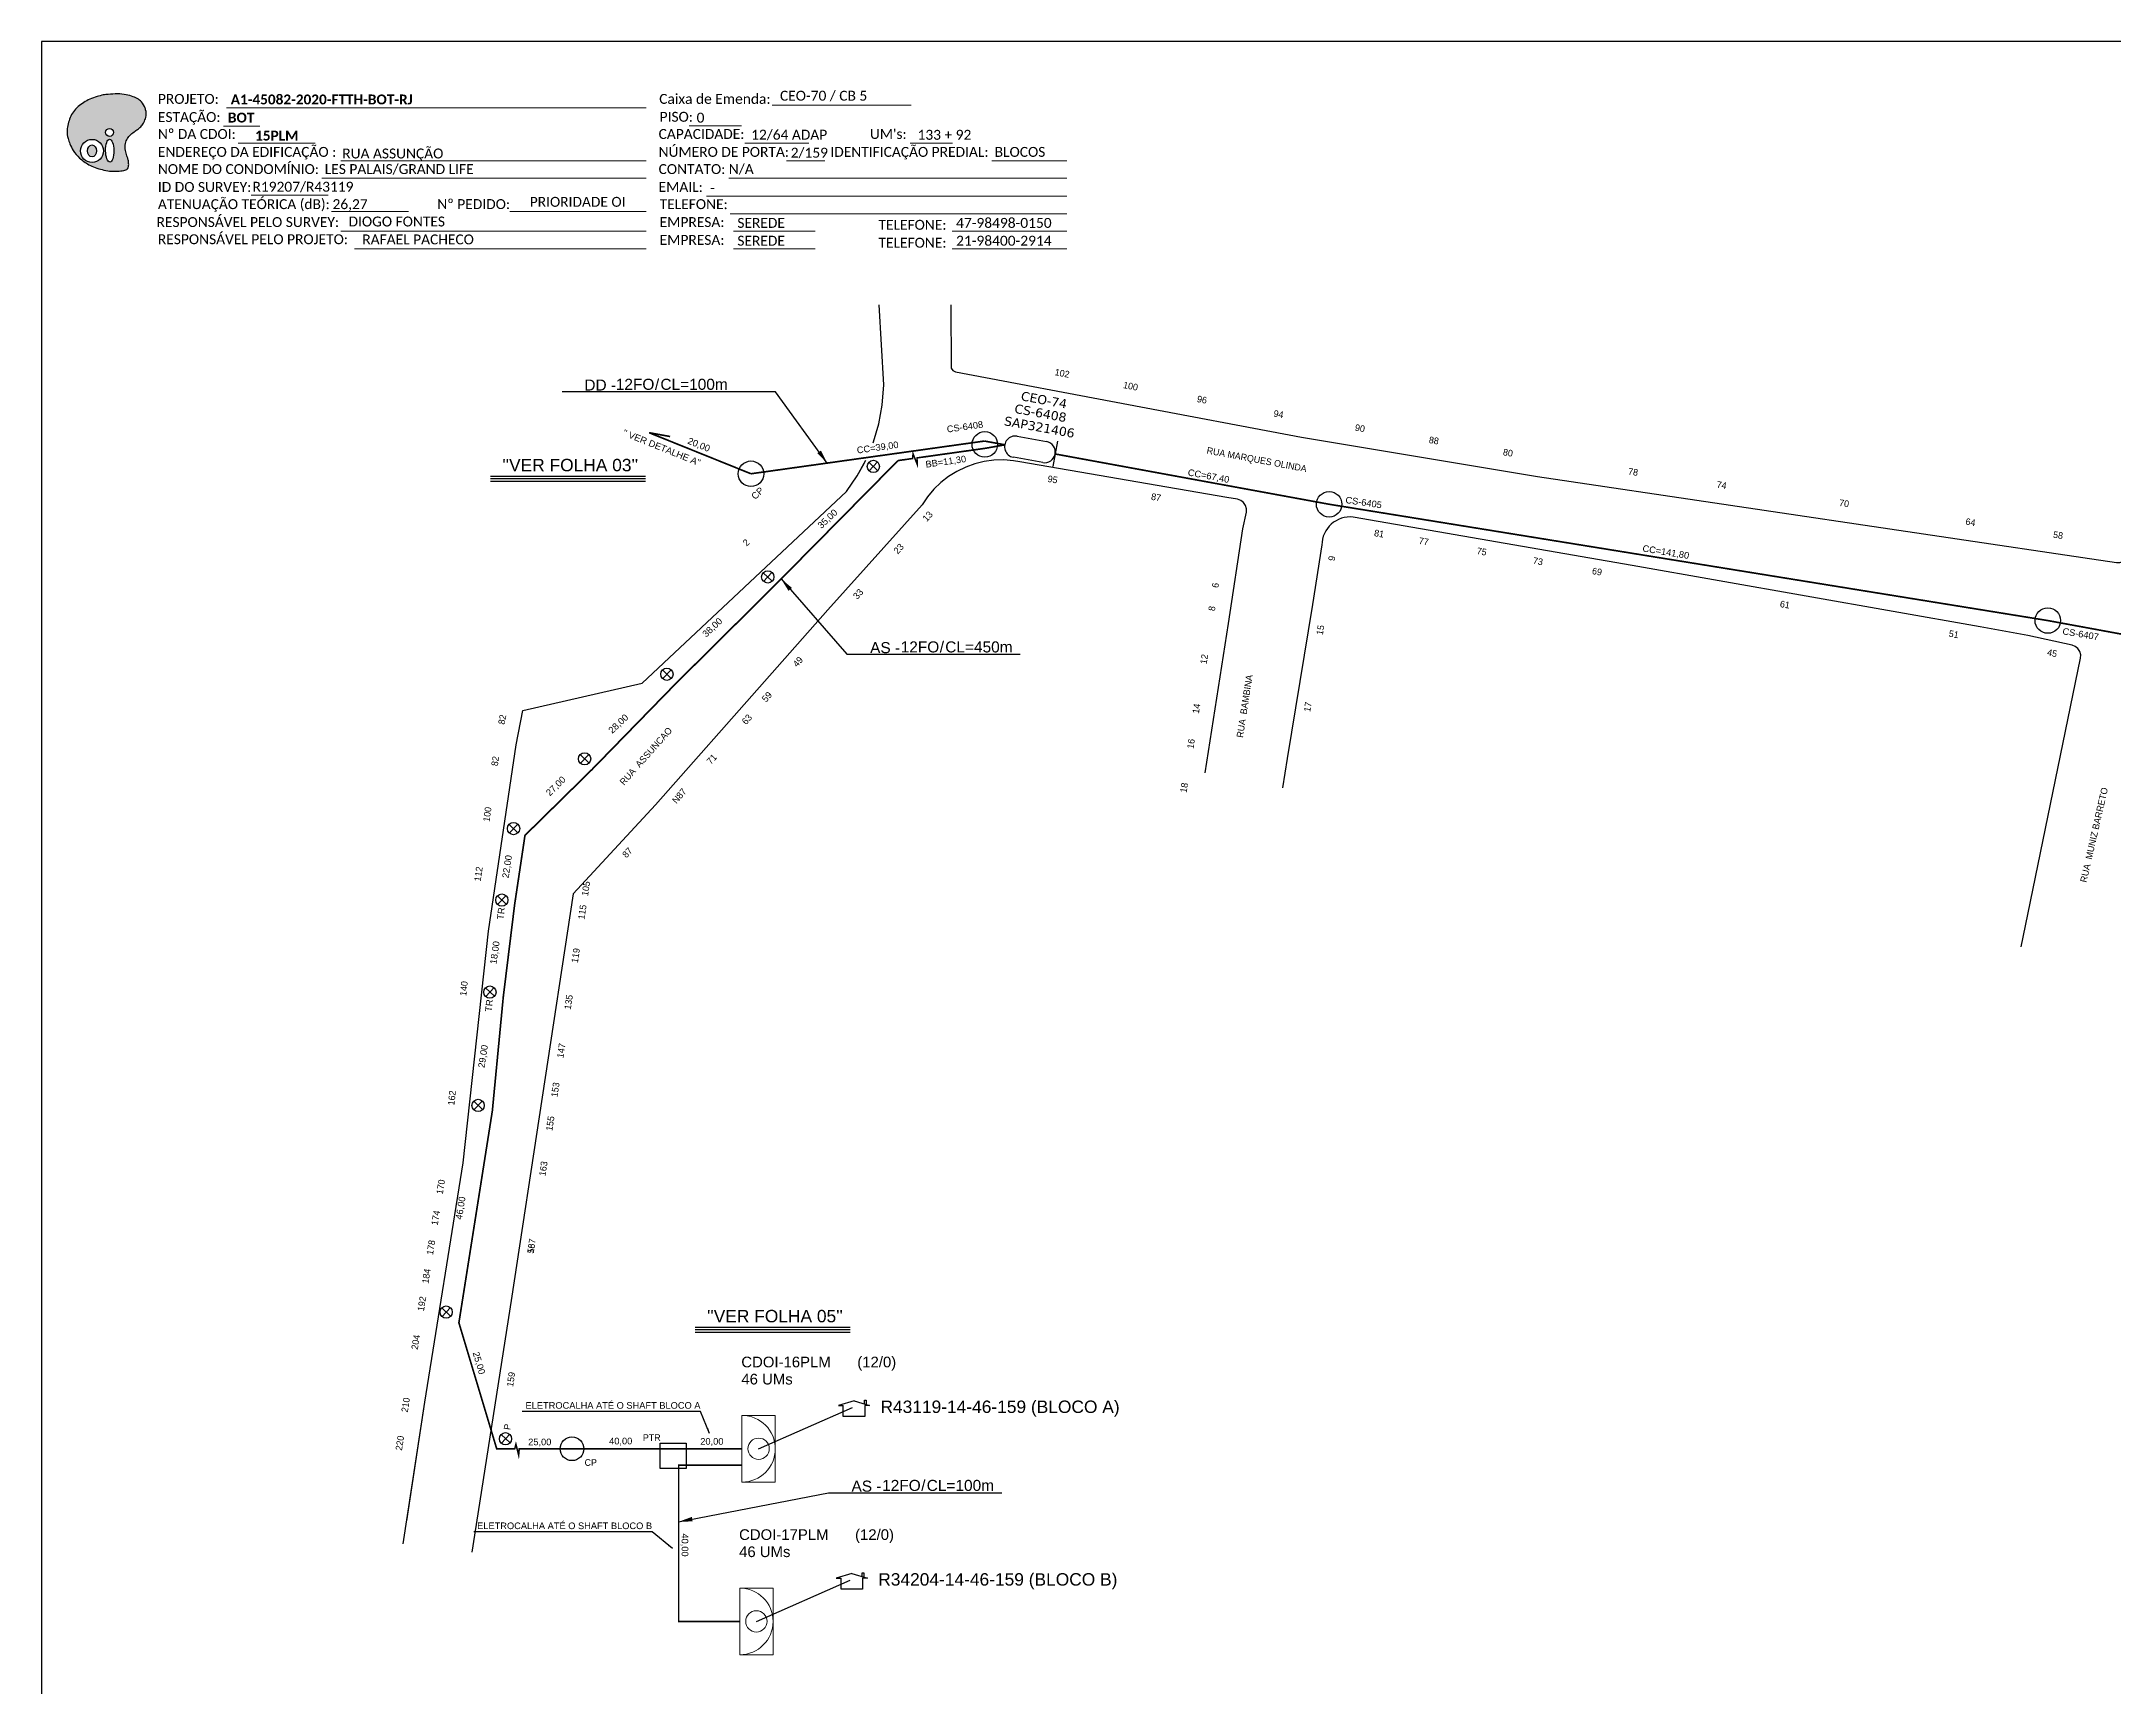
# Model space of a CAD drawing. Header units: inches. Extents: x 10034 to 13570, y 6729 to 9325.
# Drawn here: x 10933.3 to 11308.6, y 9027 to 9324.9 of the extents above; entities that cross this region are included whole.
import ezdxf
from ezdxf.enums import TextEntityAlignment as Align

# ---------------------------------------------------------------- set-up
doc = ezdxf.new("R2010")
doc.units = ezdxf.units.IN
doc.header["$MEASUREMENT"] = 0
doc.linetypes.add('DASHED', pattern=[0.75, 0.5, -0.25])
doc.layers.add("20.0-LEGENDA DOS CDO'S", color=1, linetype='Continuous', lineweight=0)
doc.layers.add('20.1-CDO_INTERIOR', color=1, linetype='Continuous', lineweight=0)
for name, color, linetype in [('20.4-CEOS', 1, 'Continuous'), ('ALINHAMENTO PREDIAL', 120, 'Continuous'), ('CAIXAS SUB.', 7, 'Continuous'), ('CAP a instalar', 1, 'Continuous'), ('METRAGEM', 7, 'Continuous'), ('NOME LOGRADOURO', 252, 'Continuous'), ('NUMERAÇÃO', 7, 'Continuous'), ('surveys', 7, 'Continuous'), ('surveys legendas', 7, 'Continuous')]:
    doc.layers.add(name, color=color, linetype=linetype)
doc.layers.add('DROP DE CLIENTE', color=140, linetype='Continuous', plot=False)
doc.styles.add('ARIAL', font='arial.ttf')
doc.styles.add('siredit', font='verdana.ttf')
doc.styles.add('WMF-Calibri0', font='CALIBRI.TTF')
doc.styles.add('WMF-Calibri1', font='CALIBRIB.TTF')
doc.linetypes.add('FENCELINE1', pattern='A,0.25,-0.1,[133,ltypeshp.shx,S=0.1,R=0,X=-0.1,Y=0],-0.1,1', length=1.45)
doc.dimstyles.new('ISO-25', dxfattribs={"dimtxt": 2.5, "dimasz": 2.5, "dimexe": 1.25, "dimexo": 0.625, "dimtad": 1, "dimtxsty": 'Standard', "dimcen": 2.5, "dimadec": 0, "dimazin": 0, "dimtfac": 1, "dimtmove": 0, "dimatfit": 3, "dimfxl": 0, "dimarcsym": 0})
doc.dimstyles.get("Standard").update_dxf_attribs({"dimtxt": 0.18, "dimasz": 0.18, "dimexe": 0.18, "dimexo": 0.0625, "dimgap": 0.09, "dimtad": 0, "dimtih": 1, "dimtoh": 1, "dimdec": 4, "dimzin": 0, "dimdsep": 46, "dimtxsty": 'Standard', "dimcen": 0.09, "dimadec": 0, "dimazin": 0, "dimtfac": 1, "dimtdec": 4, "dimtofl": 0, "dimtmove": 0, "dimatfit": 3, "dimfxl": 0, "dimtolj": 1, "dimtzin": 0, "dimarcsym": 0})

# ---------------------------------------------------------------- blocks, each defined once
blk = doc.blocks.new('CDOI_INT')
at = {"layer": '20.1-CDO_INTERIOR', "color": 0, "lineweight": 18}
blk.add_lwpolyline([(4.25, -4.25), (4.25, 4.25), (0, 4.25), (0, -4.25)], close=True, dxfattribs=at)
blk.add_circle((2.12, 0), 1.36, dxfattribs=at)
blk.add_arc((0, 0), 4.25, 270, 90, dxfattribs=at)
at = {"layer": "20.0-LEGENDA DOS CDO'S", "color": 0, "style": 'ARIAL'}
for tag, p in [('CDO_N', (-0.08, 10.38)), ('SPLITER_1', (21.18, 10.38)), ('SURVEY', (-0.08, 8.2)), ('SPLITER_2', (21.19, 8.68)), ('SAP', (-0.08, 6.23)), ('1:XX', (5.94, -2.22)), ('UMS', (5.94, -4.24))]:
    blk.add_attdef(tag, p, '', height=1.36, dxfattribs=at)
blk.add_attdef('FIBRAS_UTILIZADAS', text='', height=1.36, dxfattribs=at).set_placement((15.34, 10.38), align=Align.CENTER)
blk = doc.blocks.new('SURVEY_SURVEY')
for p, q in [((0, 0.0000127), (-0.0000126, 0.000009)), ((-0.0000126, 0.000009), (-0.0000086, 0.000009)), ((-0.0000086, 0), (-0.0000086, 0.000009)), ((0.0000086, 0), (-0.0000086, 0)), ((0, 0.0000127), (0.0000126, 0.000009)), ((0.0000084, 0.0000132), (0.0000098, 0.0000132)), ((0.0000084, 0.0000103), (0.0000084, 0.0000132)), ((0.0000126, 0.000009), (0.0000086, 0.000009)), ((0.0000086, 0.000009), (0.0000086, 0)), ((0.0000098, 0.0000132), (0.0000098, 0.0000099))]:
    blk.add_line(p, q)
blk = doc.blocks.new('OI')
h = blk.add_hatch(color=40)
edge = h.paths.add_edge_path()
edge.add_spline(control_points=[(4.35, -0.67), (3.92, -0.99), (3.26, -1.5), (2.81, -2.59), (2.9, -3.5), (3.06, -4.27), (3.31, -4.85), (3.37, -5.39), (3.4, -5.88), (3.2, -6.4), (2.54, -6.61), (1.65, -6.63), (0.55, -6.67), (-0.56, -6.42), (-1.61, -6.14), (-2.77, -5.61), (-3.92, -4.77), (-4.89, -3.7), (-5.34, -2.65), (-5.6, -1.94), (-5.85, -0.96), (-5.71, 0.47), (-5.1, 2.02), (-4.14, 3.02), (-3.3, 3.61), (-2.37, 4.16), (-1.36, 4.44), (-0.56, 4.7), (0.79, 4.85), (2.24, 4.97), (3.79, 4.57), (4.67, 4.21), (5.44, 3.65), (5.76, 2.99), (6.03, 2.21), (6.01, 1.46), (5.72, 0.64), (5.31, 0.08), (4.88, -0.38), (4.51, -0.55), (4.35, -0.67)], knot_values=[0, 0, 0, 0, 1.60434, 2.417191, 3.427595, 4.282808, 4.776746, 5.304182, 5.888771, 6.258406, 6.858137, 7.79129, 8.986195, 10.124242, 11.187857, 12.242908, 13.953784, 15.414161, 16.515391, 17.349188, 17.675853, 19.552021, 21.515531, 22.568638, 23.63245, 24.621084, 25.782718, 26.745347, 27.142653, 29.870543, 31.004649, 31.921532, 32.709589, 33.801391, 34.042471, 35.192333, 35.971461, 36.628871, 37.254359, 37.836911, 37.836911, 37.836911, 37.836911], degree=3, periodic=0)
h.paths.add_polyline_path([(1.13, -0.87, -1), (-0.04, -0.87, -1)], flags=16)
edge = h.paths.add_edge_path(flags=16)
edge.add_ellipse((0.56, -3.59), major_axis=(-0.02, 1.71), ratio=0.361305, start_angle=0, end_angle=360)
h.paths.add_polyline_path([(-0.36, -3.62, -1), (-3.8, -3.62, -1)], flags=16)
edge = h.paths.add_edge_path(flags=0)
edge.add_ellipse((-2.08, -3.62), major_axis=(0, 0.885), ratio=0.758294, start_angle=0, end_angle=360)
at = {"color": 40}
for centre, radius in [((-2.08, -3.62), 1.72), ((0.54, -0.87), 0.587)]:
    blk.add_circle(centre, radius, dxfattribs=at)
blk.add_ellipse((-2.08, -3.62), major_axis=(0, 0.885), ratio=0.758294, start_param=-3.141592653589792, end_param=3.141592653589792, dxfattribs=at)
blk.add_ellipse((0.56, -3.59), major_axis=(-0.02, 1.71), ratio=0.361305, dxfattribs=at)
at = {"color": 40, "start_tangent": (-0.800898, -0.598801), "end_tangent": (-0.800898, -0.598801)}
blk.add_spline([(4.35, -0.67), (3.2, -1.78), (2.9, -2.54), (2.92, -3.55), (3.12, -4.38), (3.28, -4.85), (3.37, -5.37), (3.35, -5.95), (3.2, -6.29), (2.66, -6.55), (1.73, -6.63), (0.54, -6.62), (-0.58, -6.41), (-1.6, -6.11), (-2.56, -5.67), (-3.95, -4.67), (-4.89, -3.56), (-5.37, -2.56), (-5.64, -1.78), (-5.72, -1.46), (-5.63, 0.42), (-4.84, 2.22), (-4.13, 2.99), (-3.27, 3.62), (-2.4, 4.09), (-1.3, 4.47), (-0.37, 4.72), (0.02, 4.77), (2.75, 4.8), (3.85, 4.53), (4.69, 4.16), (5.31, 3.68), (5.85, 2.73), (5.93, 2.5), (5.94, 1.35), (5.67, 0.62), (5.29, 0.08), (4.84, -0.36), (4.35, -0.67)], degree=3, dxfattribs=at)

msp = doc.modelspace()

# ---------------------------------------------------------------- linework, layer by layer
for points in [[(10933.35, 8730.9), (11771.91, 8730.9), (11771.91, 9324.9), (10933.35, 9324.9), (10933.35, 8730.9)], [(11014.61, 9246.23), (11042.7, 9246.23)], [(11014.61, 9245.78), (11042.7, 9245.78)], [(11014.61, 9245.33), (11042.7, 9245.33)], [(11051.67, 9092.21), (11079.75, 9092.21)], [(11051.67, 9091.75), (11079.75, 9091.75)], [(11051.67, 9091.3), (11079.75, 9091.3)]]:
    msp.add_lwpolyline(points)
at = {"color": 7, "lineweight": 0}
for points in [[(10966.82, 9312.86), (11042.79, 9312.86)], [(11065.63, 9313.35), (11090.76, 9313.35)], [(10966.3, 9309.58), (10972.85, 9309.58)], [(10968.96, 9306.51), (10982.91, 9306.51)], [(11050.59, 9309.62), (11060.07, 9309.62)], [(11060.64, 9306.51), (11072.25, 9306.51)], [(11090.58, 9306.51), (11098.24, 9306.51)], [(10987.53, 9303.27), (11042.79, 9303.27)], [(11068.22, 9303.27), (11075.16, 9303.27)], [(11105.39, 9303.27), (11118.95, 9303.27)], [(10984.12, 9300.16), (11042.79, 9300.16)], [(11057.75, 9300.16), (11118.98, 9300.16)], [(10971.28, 9297.1), (10985.23, 9297.1)], [(11053.71, 9296.92), (11118.98, 9296.92)], [(10985.82, 9294.13), (10999.76, 9294.13)], [(11018.15, 9294.14), (11042.64, 9294.14)], [(11018.65, 9294.14), (11042.8, 9294.14)], [(11058, 9293.69), (11118.98, 9293.69)], [(10987.53, 9290.58), (11042.79, 9290.58)], [(11058.61, 9290.58), (11073.4, 9290.58)], [(11098.21, 9290.58), (11118.98, 9290.58)], [(10990.02, 9287.34), (11042.79, 9287.34)], [(11058.61, 9287.34), (11073.4, 9287.34)], [(11098.21, 9287.34), (11118.98, 9287.34)]]:
    msp.add_lwpolyline(points, dxfattribs=at)
at = {"color": 1, "const_width": 0.3}
for points in [[(11061.78, 9246.66), (11043.34, 9254.09)], [(11043.34, 9254.09), (11047.14, 9253.4)], [(11104.05, 9252.58), (11061.78, 9246.66)], [(11107.71, 9251.91), (11104.05, 9252.58)], [(11107.71, 9251.89), (11104.15, 9251.26)], [(11423.12, 8811.01), (11420.27, 8863.91), (11419.25, 8948.11), (11419.96, 8968.41), (11424.41, 8988.67), (11446.88, 9084.23), (11466.91, 9153.13), (11483.33, 9197.11), (11360.62, 9216.87), (11345.7, 9211.04), (11296.53, 9220.09), (11166.44, 9241.14), (11116.84, 9250.24)], [(11088.4, 9249.05), (11089.86, 9249.25)]]:
    msp.add_lwpolyline(points, dxfattribs=at)
at = {"color": 5, "const_width": 0.285}
for points in [[(11089.86, 9249.25), (11091.02, 9249.42), (11091.12, 9250.24), (11091.87, 9248.39), (11091.83, 9249.53), (11092.62, 9249.64)], [(11017.84, 9070.19), (11019.02, 9070.19), (11019.23, 9071), (11019.72, 9069.06), (11019.83, 9070.19), (11020.63, 9070.19)]]:
    msp.add_lwpolyline(points, dxfattribs=at)
at = {"color": 1, "linetype": 'FENCELINE1', "ltscale": 2, "const_width": 0.3}
for points in [[(11092.62, 9249.64), (11104.15, 9251.26)], [(11088.4, 9249.05), (11066.3, 9226.67), (11048.18, 9208.7), (11033.03, 9193.16), (11020.87, 9181.21), (11019, 9168.71), (11016.94, 9151.95), (11014.96, 9131.32), (11008.91, 9093), (11015.75, 9070.19), (11017.84, 9070.19)], [(11020.63, 9070.19), (11060.15, 9070.19)], [(11060.15, 9067.23), (11048.69, 9067.23), (11048.69, 9038.95), (11059.74, 9038.95)]]:
    msp.add_lwpolyline(points, dxfattribs=at)
at = {"color": 1}
for points in [[(11083.13, 9248.75), (11084.73, 9247.22)], [(11084.69, 9248.79), (11083.17, 9247.19)], [(11064.01, 9228.75), (11065.62, 9227.22)], [(11065.58, 9228.79), (11064.05, 9227.18)], [(11045.76, 9211.15), (11047.36, 9209.62)], [(11047.32, 9211.19), (11045.8, 9209.58)], [(11030.87, 9195.83), (11032.48, 9194.3)], [(11032.44, 9195.87), (11030.91, 9194.26)], [(11017.99, 9183.19), (11019.6, 9181.66)], [(11019.56, 9183.23), (11018.03, 9181.63)], [(11015.87, 9170.28), (11017.48, 9168.75)], [(11017.44, 9170.31), (11015.91, 9168.71)], [(11013.72, 9153.62), (11015.33, 9152.09)], [(11015.29, 9153.65), (11013.76, 9152.05)], [(11011.59, 9133.11), (11013.2, 9131.58)], [(11013.16, 9133.15), (11011.63, 9131.54)], [(11005.81, 9095.7), (11007.41, 9094.17)], [(11007.38, 9095.74), (11005.85, 9094.14)], [(11016.55, 9072.77), (11018.16, 9071.24)], [(11018.12, 9072.81), (11016.59, 9071.2)]]:
    msp.add_lwpolyline(points, dxfattribs=at)
at = {"color": 5}
msp.add_lwpolyline([(11045.35, 9071.21), (11050.02, 9071.21), (11050.02, 9066.64), (11045.35, 9066.64)], close=True, dxfattribs=at)
at = {"color": 1}
for centre in [(11083.93, 9247.99), (11064.82, 9227.98), (11046.56, 9210.38), (11031.67, 9195.07), (11018.8, 9182.43), (11016.68, 9169.51), (11014.52, 9152.85), (11012.39, 9132.34), (11006.61, 9094.94), (11017.35, 9072)]:
    msp.add_circle(centre, 1.11, dxfattribs=at)
at = {"color": 5}
msp.add_circle((11029.38, 9070.19), 2.14, dxfattribs=at)
at = {"layer": '20.4-CEOS', "color": 1}
for p, q in [((11109.95, 9253.45), (11115.28, 9252.48)), ((11114.6, 9248.68), (11109.27, 9249.65))]:
    msp.add_line(p, q, dxfattribs=at)
msp.add_lwpolyline([(11117.25, 9252.53), (11116.42, 9247.95)], dxfattribs=at)
for centre, start, end in [((11109.61, 9251.55), 79.7316, 259.7316), ((11114.94, 9250.58), 259.7316, 79.7316)]:
    msp.add_arc(centre, 1.93, start, end, dxfattribs=at)
at = {"layer": 'ALINHAMENTO PREDIAL'}
for points in [[(11097.96, 9277.23), (11098.04, 9265.77), (11098.32, 9265.33), (11098.8, 9265.1), (11161.42, 9253.26), (11204.16, 9246.18), (11308.95, 9230.59), (11309.58, 9230.6), (11310.17, 9230.79), (11310.67, 9231.17), (11311.06, 9231.72), (11315.21, 9240.64), (11332.42, 9277.49), (11338.67, 9287.88)], [(11083.87, 9252.23), (11083.96, 9252.43), (11084.93, 9255.71), (11085.55, 9259.07), (11085.81, 9262.74), (11085, 9277.22)], [(10998.82, 9053), (11002.72, 9078.62), (11009.7, 9121.93), (11014.29, 9163.86), (11019.3, 9197.57), (11020.46, 9203.82), (11042.1, 9208.75), (11079.09, 9243.44), (11081.02, 9246.26), (11082.24, 9248.52)], [(10999.46, 9057.18), (11002.72, 9078.62), (11009.7, 9121.93), (11014.29, 9163.86), (11019.3, 9197.57), (11020.46, 9203.82), (11042.1, 9208.75), (11079.09, 9243.44), (11081.02, 9246.26), (11082.56, 9249.11)], [(11143.99, 9192.56), (11148.19, 9219.53), (11150.8, 9236.7), (11151.45, 9239.7), (11151.46, 9240.33), (11151.29, 9240.93), (11150.93, 9241.45), (11150.43, 9241.83), (11149.85, 9242.04), (11147.93, 9242.39), (11110.45, 9248.84), (11109.3, 9249.03), (11107.54, 9249.16), (11105.77, 9249.11), (11104.02, 9248.87), (11102.31, 9248.45), (11100.65, 9247.85), (11099.06, 9247.09), (11097.56, 9246.16), (11096.16, 9245.08), (11094.88, 9243.86), (11093.74, 9242.51), (11092.75, 9241.05), (11075.7, 9222.01), (11064.25, 9209.06), (11044.49, 9186.74)], [(11291.69, 9161.05), (11292.51, 9164.86), (11302.46, 9213.26), (11302.49, 9213.88), (11302.32, 9214.48), (11301.98, 9215.01), (11301.49, 9215.4), (11300.93, 9215.61), (11292.89, 9217.37), (11284.31, 9218.96), (11221.29, 9230.03), (11170.76, 9238.82), (11170.23, 9238.85), (11169.69, 9238.82), (11169.17, 9238.74), (11168.65, 9238.6), (11168.16, 9238.41), (11167.68, 9238.17), (11167.23, 9237.88), (11166.82, 9237.55), (11166.44, 9237.17), (11166.11, 9236.76), (11165.82, 9236.31), (11165.57, 9235.84), (11165.38, 9235.34), (11165.24, 9234.83), (11165.16, 9234.3), (11165.13, 9233.77), (11163.42, 9222.97), (11158.85, 9195.11), (11157.97, 9189.81)], [(11044.49, 9186.74), (11029.57, 9170.65), (11018.38, 9097.01), (11011.24, 9051.49)]]:
    msp.add_lwpolyline(points, dxfattribs=at)
at = {"layer": 'CAIXAS SUB.', "color": 5}
for centre in [(11104.11, 9251.97), (11061.78, 9246.66), (11166.44, 9241.14), (11296.53, 9220.09)]:
    msp.add_circle(centre, 2.31, dxfattribs=at)
at = {"layer": 'DROP DE CLIENTE'}
for points in [[(11063.16, 9070.19), (11080.13, 9077.64)], [(11062.76, 9038.95), (11079.72, 9046.4)]]:
    msp.add_lwpolyline(points, dxfattribs=at)

# ---------------------------------------------------------------- block references
at = {"color": 7, "xscale": 1.213923925163966, "yscale": 1.213923925163726, "zscale": 1.213923925163967, "rotation": 0.1532896023734424}
msp.add_blockref('OI', (10945.01, 9309.49), dxfattribs=at)
at = {"layer": 'CAP a instalar', "color": 1, "ltscale": 7}
ref = msp.add_blockref('CDOI_INT', (11060.15, 9070.19), dxfattribs=dict(at, xscale=1.419610670391194, yscale=1.419610670391194, zscale=1.419610670391334))
ref.add_attrib('CDO_N', 'CDOI-16PLM', (11060.03, 9084.93), dxfattribs={"layer": "20.0-LEGENDA DOS CDO'S", "color": 0, "height": 1.931, "style": 'ARIAL'})
ref.add_attrib('FIBRAS_UTILIZADAS', '       (12/0)', dxfattribs={"layer": "20.0-LEGENDA DOS CDO'S", "color": 0, "height": 1.931, "style": 'ARIAL'}).set_placement((11081.92, 9084.93), align=Align.CENTER)
ref.add_attrib('SURVEY', '46 UMs', (11060.04, 9081.83), dxfattribs={"layer": "20.0-LEGENDA DOS CDO'S", "color": 0, "height": 1.931, "style": 'ARIAL'})
ref = msp.add_blockref('CDOI_INT', (11059.74, 9038.95), dxfattribs=dict(at, xscale=1.419610670391194, yscale=1.419610670391194, zscale=1.419610670391334))
ref.add_attrib('CDO_N', 'CDOI-17PLM', (11059.63, 9053.69), dxfattribs={"layer": "20.0-LEGENDA DOS CDO'S", "color": 0, "height": 1.931, "style": 'ARIAL'})
ref.add_attrib('FIBRAS_UTILIZADAS', '       (12/0)', dxfattribs={"layer": "20.0-LEGENDA DOS CDO'S", "color": 0, "height": 1.931, "style": 'ARIAL'}).set_placement((11081.52, 9053.69), align=Align.CENTER)
ref.add_attrib('SURVEY', '46 UMs', (11059.63, 9050.59), dxfattribs={"layer": "20.0-LEGENDA DOS CDO'S", "color": 0, "height": 1.931, "style": 'ARIAL'})
at = {"layer": 'surveys', "color": 255, "xscale": 224825.4377188987, "yscale": 224825.4377188987, "zscale": 224825.4377188987}
for p in [(11080.43, 9076.02), (11080.02, 9044.78)]:
    msp.add_blockref('SURVEY_SURVEY', p, dxfattribs=at)

# ---------------------------------------------------------------- texts
at = {"color": 7, "lineweight": 0, "style": 'WMF-Calibri0'}
for s, height, p in [('PROJETO:', 1.793, (10954.42, 9313.61)), ('Caixa de Emenda:', 1.7927, (11045.17, 9313.61)), ('ESTAÇÃO:', 1.793, (10954.42, 9310.33)), ('PISO:', 1.793, (11045.24, 9310.37)), ('Nº DA CDOI:', 1.7927, (10954.42, 9307.26)), ('CAPACIDADE:', 1.7927, (11045.06, 9307.26)), ("UM's:", 1.793, (11083.31, 9307.26)), ('ENDEREÇO DA EDIFICAÇÃO :', 1.7927, (10954.42, 9304.02)), ('NOME DO CONDOMÍNIO:', 1.7927, (10954.42, 9300.91)), ('LES PALAIS/GRAND LIFE', 1.7927, (10984.63, 9300.91)), ('CONTATO: N/A', 1.7927, (11045.06, 9300.91)), ('NÚMERO DE PORTA:', 1.7927, (11045.06, 9304.02)), ('IDENTIFICAÇÃO PREDIAL:', 1.7927, (11076.15, 9304.02)), ('BLOCOS', 1.793, (11105.89, 9304.02)), ('ID DO SURVEY:', 1.7927, (10954.42, 9297.67)), ('EMAIL:', 1.793, (11045.06, 9297.67)), ('ATENUAÇÃO TEÓRICA (dB):', 1.7927, (10954.42, 9294.56)), ('26,27', 1.793, (10986.03, 9294.56)), ('Nº PEDIDO:', 1.793, (11005, 9294.57)), ('TELEFONE:', 1.793, (11045.25, 9294.56)), ('RESPONSÁVEL PELO SURVEY:', 1.7927, (10954.18, 9291.32)), ('EMPRESA:', 1.793, (11045.25, 9291.32)), ('TELEFONE:', 1.793, (11084.85, 9290.82)), ('RESPONSÁVEL PELO PROJETO:', 1.7927, (10954.42, 9288.21)), ('EMPRESA:', 1.793, (11045.25, 9288.09)), ('TELEFONE:', 1.793, (11084.85, 9287.58))]:
    msp.add_text(s, height=height, dxfattribs=at).set_placement(p)
at = {"color": 7, "linetype": 'Continuous'}
for s, height, style, p in [('A1-45082-2020-FTTH-BOT-RJ', 1.7927, 'WMF-Calibri1', (10967.61, 9313.51)), ('CEO-70 / CB 5', 1.7927, 'WMF-Calibri0', (11067.03, 9314.19)), ('BOT', 1.793, 'WMF-Calibri1', (10967.1, 9310.23)), ('0', 1.79, 'WMF-Calibri0', (11051.94, 9310.22)), ('12/64 ADAP', 1.793, 'WMF-Calibri0', (11061.81, 9307.13)), ('133 + 92', 1.793, 'WMF-Calibri0', (11091.93, 9307.11)), ('RUA ASSUNÇÃO', 1.7927, 'WMF-Calibri0', (10987.8, 9303.73)), ('2/159', 1.793, 'WMF-Calibri0', (11068.97, 9303.87)), ('R19207/R43119', 1.7927, 'WMF-Calibri0', (10971.55, 9297.71)), ('-', 1.79, 'WMF-Calibri0', (11054.41, 9297.52)), ('DIOGO FONTES', 1.7927, 'WMF-Calibri0', (10988.93, 9291.42)), ('SEREDE', 1.793, 'WMF-Calibri0', (11059.31, 9291.17)), ('47-98498-0150', 1.7927, 'WMF-Calibri0', (11098.91, 9291.17)), ('RAFAEL PACHECO', 1.7927, 'WMF-Calibri0', (10991.42, 9288.18)), ('SEREDE', 1.793, 'WMF-Calibri0', (11059.31, 9287.94)), ('21-98400-2914', 1.7927, 'WMF-Calibri0', (11098.91, 9287.94))]:
    msp.add_text(s, height=height, dxfattribs=dict(at, style=style)).set_placement(p)
at = {"color": 7, "linetype": 'Continuous', "style": 'WMF-Calibri1'}
msp.add_text('15PLM', height=1.793, dxfattribs=at).set_placement((10975.94, 9306.97), align=Align.CENTER)
at = {"color": 7, "style": 'WMF-Calibri0'}
msp.add_text('PRIORIDADE OI', height=1.7927, dxfattribs=at).set_placement((11021.73, 9294.98))
at = {"linetype": 'DASHED', "ltscale": 2, "style": 'ARIAL'}
for s, p in [('DD -', (11034.49, 9262.72)), ('12FO', (11040.8, 9262.85)), ('/', (11044.78, 9262.85)), ('CL=100m', (11051.48, 9262.85)), ('/', (11096.34, 9215.32)), ('AS -', (11086.06, 9215.19)), ('12FO', (11092.37, 9215.32)), ('CL=450m', (11103.04, 9215.32)), ('AS -', (11082.69, 9063.43)), ('12FO', (11089.01, 9063.56)), ('/', (11092.98, 9063.56)), ('CL=100m', (11099.68, 9063.56))]:
    msp.add_text(s, height=2, dxfattribs=at).set_placement(p, align=Align.MIDDLE_CENTER)
at = {"color": 1, "style": 'ARIAL'}
for p in [(11016.98, 9165.89), (11014.83, 9149.23)]:
    msp.add_text('TR', height=1.2, rotation=83.7568, dxfattribs=at).set_placement(p)
at = {"style": 'ARIAL'}
for s, p in [('ELETROCALHA ATÉ O SHAFT BLOCO A', (11020.97, 9077.44)), ('ELETROCALHA ATÉ O SHAFT BLOCO B', (11012.21, 9055.65))]:
    msp.add_text(s, height=1.2, dxfattribs=at).set_placement(p)
at = {"color": 1}
msp.add_text('P', height=1.2, rotation=81.1366, dxfattribs=at).set_placement((11018.19, 9073.54))
at = {"color": 5}
for s, p in [('PTR', (11042.22, 9071.61)), ('CP', (11031.66, 9067.11))]:
    msp.add_text(s, height=1.2, dxfattribs=at).set_placement(p)
at = {"layer": '20.4-CEOS', "color": 1, "style": 'siredit'}
for tag, text, p in [('CEO-74', 'CEOSXXX', (11114.98, 9260.83)), ('CS-6408', 'CS-XXXX', (11114.34, 9258.46))]:
    msp.add_attdef(tag, text=text, height=1.636, rotation=349.6077, dxfattribs=at).set_placement(p, align=Align.TOP_CENTER)
msp.add_attdef('SAP321406', text='', height=1.64, rotation=349.6077, dxfattribs=at).set_placement((11114, 9255.11), align=Align.MIDDLE_CENTER)
at = {"layer": 'CAIXAS SUB.', "color": 5, "style": 'ARIAL'}
for s, rotation, p in [('CS-6408', 7.98, (11097.32, 9254.11)), ('CP', 43.168, (11062.52, 9241.9)), ('CS-6405', 351.538, (11169.33, 9241.37)), ('CS-6407', 350.3969, (11299.11, 9217.61))]:
    msp.add_text(s, height=1.2, rotation=rotation, dxfattribs=at).set_placement(p)
at = {"layer": 'METRAGEM', "color": 3, "style": 'ARIAL'}
for s, rotation, p in [("'' VER DETALHE A''", 338.0462, (11038.45, 9253.64)), ('20,00', 338.0462, (11050.19, 9252.16)), ('CC=39,00', 7.98, (11081.03, 9250.31)), ('BB=11,30', 7.98, (11093.46, 9247.76)), ('CC=67,40', 349.6077, (11140.78, 9246.36)), ('35,00', 43.168, (11074.51, 9236.63)), ('CC=141,80', 350.8075, (11223.09, 9232.6)), ('38,00', 43.168, (11053.66, 9216.98)), ('28,00', 43.168, (11036.65, 9199.54)), ('27,00', 44.4624, (11025.37, 9188.25)), ('22,00', 81.5465, (11017.91, 9173.4)), ('18,00', 81.5465, (11015.69, 9157.83)), ('29,00', 81.5465, (11013.55, 9139.06)), ('46,00', 80.8479, (11009.45, 9111.6)), ('25,00', 286.6823, (11011.38, 9087.56)), ('25,00', 359.9966, (11021.45, 9070.83)), ('40,00', 270, (11049.23, 9054.87))]:
    msp.add_text(s, height=1.2, rotation=rotation, dxfattribs=at).set_placement(p)
for s, p in [('40,00', (11036.1, 9070.99)), ('20,00', (11052.6, 9070.93))]:
    msp.add_text(s, height=1.2, dxfattribs=at).set_placement(p)
at = {"layer": 'NOME LOGRADOURO'}
for s, rotation, p in [('RUA MARQUES OLINDA', 349.4393, (11144.19, 9250.33)), ('RUA  BAMBINA', 81.1652, (11150.84, 9198.82)), ('RUA  ASSUNCAO', 48.36, (11038.79, 9190.19)), ('RUA  MUNIZ BARRETO', 77.1642, (11303.53, 9172.6))]:
    msp.add_text(s, height=1.2, rotation=rotation, dxfattribs=at).set_placement(p)
at = {"layer": 'NUMERAÇÃO'}
for s, rotation, p in [('102', 349.2877, (11116.69, 9264.52)), ('100', 349.2877, (11129.07, 9262.18)), ('96', 349.2877, (11142.44, 9259.65)), ('94', 349.2877, (11156.29, 9257.03)), ('90', 350.5894, (11171.04, 9254.46)), ('88', 350.5894, (11184.42, 9252.24)), ('80', 350.5894, (11197.83, 9250.02)), ('78', 351.5337, (11220.49, 9246.53)), ('95', 350.2306, (11115.4, 9245.2)), ('87', 350.2306, (11134.14, 9241.97)), ('74', 351.5337, (11236.52, 9244.15)), ('13', 48.1805, (11093.61, 9237.89)), ('70', 351.5337, (11258.69, 9240.85)), ('81', 350.1133, (11174.51, 9235.39)), ('77', 350.1133, (11182.58, 9233.98)), ('64', 351.5337, (11281.57, 9237.45)), ('64', 351.5337, (11281.57, 9237.45)), ('58', 351.5337, (11297.42, 9235.09)), ('2', 43.1899, (11060.99, 9233.47)), ('23', 48.1805, (11088.37, 9232.04)), ('9', 81.044, (11167.44, 9230.81)), ('75', 350.1133, (11193.08, 9232.15)), ('73', 350.1133, (11203.26, 9230.38)), ('69', 350.1133, (11213.95, 9228.52)), ('33', 48.1805, (11081.03, 9223.84)), ('6', 81.3979, (11146.38, 9225.94)), ('8', 81.3979, (11145.74, 9221.74)), ('61', 350.0321, (11247.96, 9222.55)), ('61', 350.0321, (11247.96, 9222.55)), ('61', 350.0321, (11247.96, 9222.55)), ('15', 80.7122, (11165.29, 9217.41)), ('51', 350.0321, (11278.52, 9217.19)), ('49', 48.5425, (11070.13, 9211.57)), ('12', 81.1832, (11144.26, 9212.14)), ('45', 347.6461, (11296.32, 9213.81)), ('59', 48.5138, (11064.52, 9205.22)), ('17', 80.7122, (11163.01, 9203.5)), ('17', 80.7122, (11163.01, 9203.5)), ('82', 79.4727, (11017.18, 9201.2)), ('63', 48.5138, (11060.9, 9201.14)), ('14', 81.1832, (11142.86, 9203.19)), ('16', 81.1832, (11141.87, 9196.82)), ('82', 81.5879, (11015.94, 9193.68)), ('71', 48.5138, (11054.54, 9193.94)), ('18', 81.1832, (11140.63, 9188.87)), ('N87', 48.5138, (11048.27, 9186.86)), ('100', 81.5879, (11014.44, 9183.61)), ('87', 47.1723, (11039.23, 9177.03)), ('87', 47.1723, (11039.23, 9177.03)), ('112', 81.5879, (11012.84, 9172.81)), ('105', 81.4003, (11032.28, 9170.18)), ('105', 81.4003, (11032.28, 9170.18)), ('115', 81.4003, (11031.63, 9165.92)), ('119', 81.4003, (11030.44, 9158.06)), ('140', 83.8167, (11010.24, 9152.1)), ('135', 81.4003, (11029.15, 9149.62)), ('147', 81.4003, (11027.82, 9140.85)), ('162', 83.8167, (11008.08, 9132.3)), ('153', 81.4003, (11026.74, 9133.77)), ('155', 81.4003, (11025.82, 9127.66)), ('155', 81.4003, (11025.82, 9127.66)), ('170', 80.8889, (11005.99, 9116.18)), ('163', 81.4003, (11024.57, 9119.49)), ('174', 80.8889, (11005.08, 9110.57)), ('178', 80.8889, (11004.22, 9105.22)), ('187', 81.4003, (11022.44, 9105.47)), ('56', 81.4003, (11022.44, 9105.47)), ('184', 80.8889, (11003.39, 9100.03)), ('192', 80.8889, (11002.58, 9095.02)), ('204', 80.8889, (11001.46, 9088.07)), ('159', 81.1366, (11018.71, 9081.34)), ('210', 81.3884, (10999.65, 9076.72)), ('220', 81.3884, (10998.6, 9069.81))]:
    msp.add_text(s, height=1.2, rotation=rotation, dxfattribs=at).set_placement(p)
at = {"layer": 'surveys legendas', "color": 0, "style": 'ARIAL'}
for s, p in [("''VER FOLHA 03''", (11016.79, 9247.11)), ("''VER FOLHA 05''", (11053.84, 9093.08)), ('R43119-14-46-159 (BLOCO A)', (11085.22, 9076.67)), ('R34204-14-46-159 (BLOCO B)', (11084.82, 9045.43))]:
    msp.add_text(s, height=2.2483, dxfattribs=at).set_placement(p)

# ---------------------------------------------------------------- leaders
at = {"ltscale": 10}
for points in [[(11075.57, 9248.59), (11066.24, 9261.51), (11027.6, 9261.51)], [(11067.24, 9227.62), (11079.16, 9213.98), (11110.52, 9213.98)], [(11048.69, 9056.98), (11075.8, 9062.22), (11107.16, 9062.22)]]:
    msp.add_leader(points, dimstyle='ISO-25', override={"dimgap": 0.625, "dimtad": 0}, dxfattribs=at)
for points in [[(11054.3, 9072.95), (11052.65, 9076.95), (11020.38, 9076.95)], [(11047.59, 9052.14), (11043.89, 9055.15), (11011.61, 9055.15)]]:
    msp.add_leader(points, dimstyle='Standard', override={"dimasz": 1, "dimgap": 0.09, "dimtad": 0})

doc.saveas('drawing.dxf')
